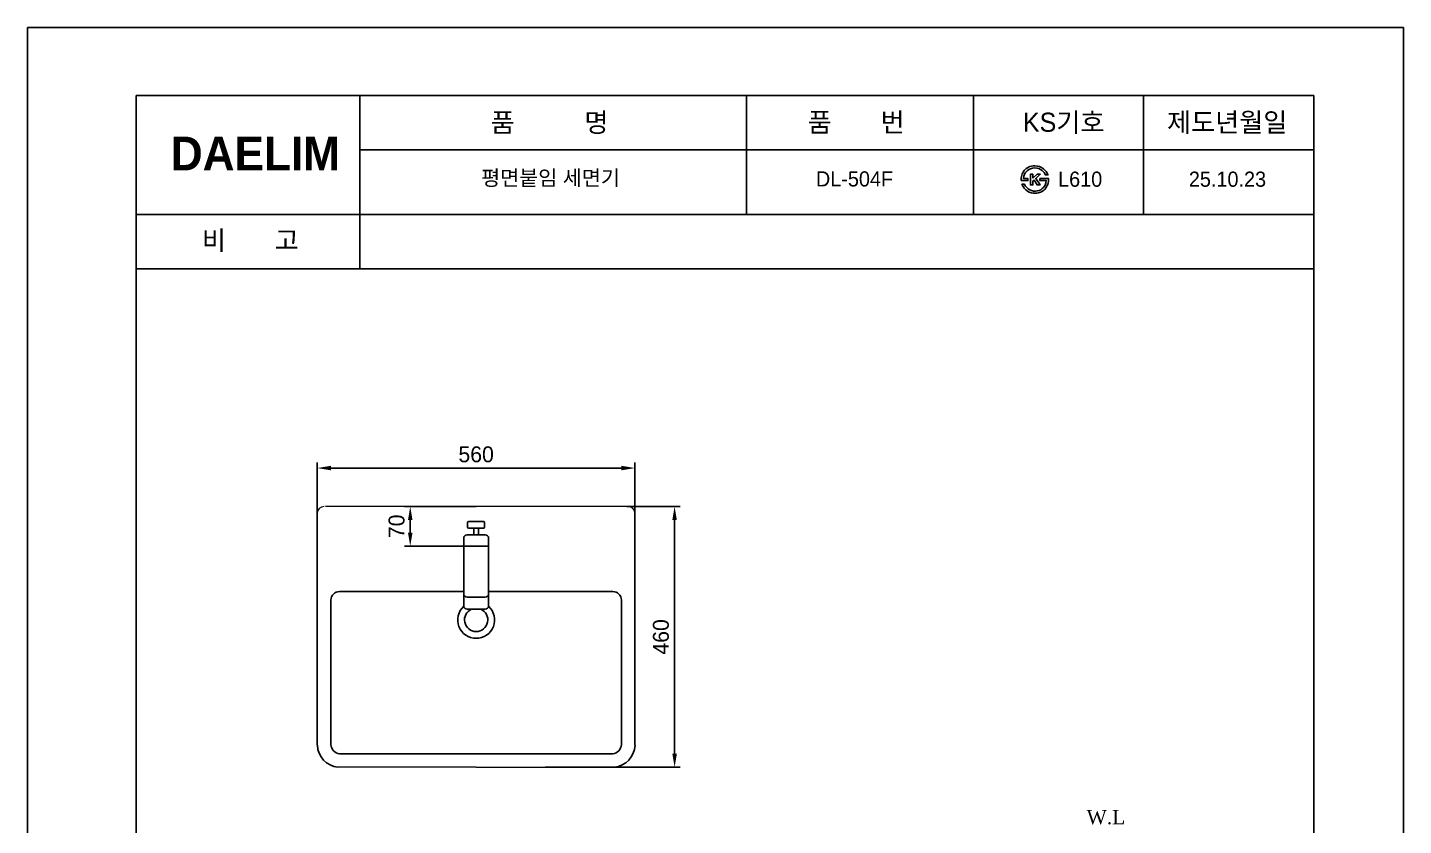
# Model space of a CAD drawing. Header units: millimetres. Extents: x 14558 to 16983, y -260 to 3171.
# Drawn here: x 14558 to 16983, y 1763 to 3171 of the extents above; entities that cross this region are included whole.
import ezdxf

# ---------------------------------------------------------------- set-up
doc = ezdxf.new("R2010")
doc.units = ezdxf.units.MM
doc.header["$LTSCALE"] = 0.2
for name, color, linetype in [('001', 7, 'Continuous'), ('002', 7, 'Continuous'), ('BU', 7, 'Continuous'), ('YA', 7, 'Continuous')]:
    doc.layers.add(name, color=color, linetype=linetype)
doc.layers.add('DIM', color=3, linetype='Continuous', lineweight=15)
doc.styles.add('h', font='', dxfattribs={"height": 28})
doc.styles.add('STYLE2', font='dutch.ttf', dxfattribs={"height": 25})
doc.styles.add('스타일1', font='txt.shx', dxfattribs={"bigfont": 'ghs.shx'})
doc.styles.get('h').set_extended_font_data('Haansoft Batang')
doc.dimstyles.new('AM_ISO$0', dxfattribs={"dimtxt": 28, "dimasz": 24, "dimexe": 10, "dimexo": 0, "dimgap": 10, "dimtad": 1, "dimdec": 0, "dimdsep": 46, "dimtxsty": 'h', "dimcen": -5, "dimclrd": 256, "dimclre": 256, "dimclrt": 256, "dimadec": 0, "dimazin": 2, "dimtp": 0.1, "dimtm": 0.1, "dimtfac": 0.71, "dimtdec": 0, "dimtmove": 0, "dimatfit": 3, "dimfxl": 0, "dimlwd": -1, "dimlwe": -1, "dimarcsym": 0})

# ---------------------------------------------------------------- blocks, each defined once
blk = doc.blocks.new('*D17')
at = {"linetype": 'ByBlock'}
for p, q in [((15068.7, 2314), (15068.7, 2403.8)), ((15628.7, 2314), (15628.7, 2403.8)), ((15092.7, 2393.8), (15604.7, 2393.8))]:
    blk.add_line(p, q, dxfattribs=at)
for points in [[(15092.7, 2397.8), (15092.7, 2389.8), (15068.7, 2393.8)], [(15604.7, 2397.8), (15604.7, 2389.8), (15628.7, 2393.8)]]:
    blk.add_solid(points)
at = {"layer": 'Defpoints', "color": 0}
for p in [(15628.7, 2393.8), (15068.7, 2314), (15628.7, 2314)]:
    blk.add_point(p, dxfattribs=at)
at = {"insert": (15348.7, 2417.8), "char_height": 28, "attachment_point": 5, "style": 'h'}
blk.add_mtext('560', dxfattribs=at)
blk = doc.blocks.new('*D18')
at = {"linetype": 'ByBlock'}
for p, q in [((15614.2, 2326), (15708.5, 2326)), ((15698.5, 2302), (15698.5, 1890)), ((15470.5, 1866), (15708.5, 1866))]:
    blk.add_line(p, q, dxfattribs=at)
for points in [[(15694.5, 2302), (15702.5, 2302), (15698.5, 2326)], [(15694.5, 1890), (15702.5, 1890), (15698.5, 1866)]]:
    blk.add_solid(points)
at = {"layer": 'Defpoints', "color": 0}
for p in [(15614.2, 2326), (15470.5, 1866), (15698.5, 1866)]:
    blk.add_point(p, dxfattribs=at)
at = {"insert": (15674.5, 2096), "char_height": 28, "attachment_point": 5, "rotation": 90, "style": 'h'}
blk.add_mtext('460', dxfattribs=at)
blk = doc.blocks.new('*D19')
at = {"linetype": 'ByBlock'}
for p, q in [((15348.7, 2326), (15222.5, 2326)), ((15232.5, 2302), (15232.5, 2280)), ((15348.7, 2256), (15222.5, 2256))]:
    blk.add_line(p, q, dxfattribs=at)
for points in [[(15228.5, 2302), (15236.5, 2302), (15232.5, 2326)], [(15228.5, 2280), (15236.5, 2280), (15232.5, 2256)]]:
    blk.add_solid(points)
at = {"layer": 'Defpoints', "color": 0}
for p in [(15348.7, 2326), (15232.5, 2256), (15348.7, 2256)]:
    blk.add_point(p, dxfattribs=at)
at = {"insert": (15208.5, 2291), "char_height": 28, "attachment_point": 5, "rotation": 90, "style": 'h'}
blk.add_mtext('70', dxfattribs=at)

msp = doc.modelspace()

# ---------------------------------------------------------------- linework, layer by layer
at = {"layer": '001', "color": 7, "linetype": 'Continuous'}
for p, q in [((15068.7, 1904.9), (15068.7, 2314)), ((15628.7, 1904.9), (15628.7, 2314)), ((15092.7, 1906), (15092.7, 2161)), ((15326.7, 2176), (15107.7, 2176)), ((15589.2, 2176), (15370.7, 2176)), ((15370.7, 2176), (15589.7, 2176)), ((15604.7, 1906), (15604.7, 2161)), ((15107.7, 1890), (15348.7, 1890)), ((15589.7, 1890), (15348.7, 1890))]:
    msp.add_line(p, q, dxfattribs=at)
for centre, radius, start, end in [((15107.7, 2161), 15, 90, 180), ((15589.7, 2161), 15, 0, 90), ((15109.9, 1906.9), 41.2, 182.7604, 263.3318), ((15109.6, 1906.8), 16.9, 182.6055, 263.7001), ((15587.9, 1906.8), 16.9, 276.2999, 357.3945), ((15587.6, 1906.9), 41.2, 276.6682, 357.2396)]:
    msp.add_arc(centre, radius, start, end, dxfattribs=at)
at = {"layer": '002', "linetype": 'Continuous'}
for radius, start, end in [(32.5, 132.4791, 47.5209), (20.5, 113.7897, 66.2103)]:
    msp.add_arc((15348.7, 2126), radius, start, end, dxfattribs=at)
at = {"layer": 'BU', "linetype": 'Continuous'}
for p, q in [((15361.7, 2299.5), (15335.7, 2299.5)), ((15335.7, 2287.5), (15361.7, 2287.5)), ((15344.7, 2276), (15344.7, 2287.5)), ((15352.7, 2276), (15352.7, 2287.5)), ((15326.7, 2270), (15326.7, 2172)), ((15370.7, 2256), (15326.7, 2256)), ((15364.7, 2276), (15332.7, 2276)), ((15370.7, 2172), (15370.7, 2270)), ((15326.7, 2178.6), (15326.7, 2150)), ((15364.7, 2166), (15332.7, 2166)), ((15370.7, 2150), (15370.7, 2176.8)), ((15332.7, 2144.8), (15364.7, 2144.8))]:
    msp.add_line(p, q, dxfattribs=at)
for centre, radius, start, end in [((15335.7, 2297.5), 2, 90, 180), ((15335.7, 2289.5), 2, 180, 270), ((15361.7, 2297.5), 2, 0, 90), ((15361.7, 2289.5), 2, 270, 0), ((15332.7, 2270), 6, 90, 180), ((15364.7, 2270), 6, 0, 90), ((15332.7, 2172), 6, 180, 270), ((15364.7, 2172), 6, 270, 0), ((15332.7, 2150.8), 6, 180, 270), ((15364.7, 2150.8), 6, 270, 0)]:
    msp.add_arc(centre, radius, start, end, dxfattribs=at)
for points in [[(15333.7, 2297.5), (15333.7, 2293.5), (15333.7, 2289.5)], [(15363.7, 2289.5), (15363.7, 2293.5), (15363.7, 2297.5)]]:
    msp.add_open_spline(points, degree=2, dxfattribs=at)
at = {"layer": 'DIM', "color": 0}
for p, q in [((15614.2, 2326), (15083.2, 2326)), ((15348.7, 1866), (15105.1, 1866)), ((15348.7, 1866), (15592.3, 1866))]:
    msp.add_line(p, q, dxfattribs=at)
for centre, start, end in [((15080.7, 2314), 90, 180), ((15616.7, 2314), 0, 90)]:
    msp.add_arc(centre, 12, start, end, dxfattribs=at)
at = {"layer": 'YA', "color": 7}
for p, q in [((16825.2, 3050.9), (14749.2, 3050.9)), ((14749.2, 1980.7), (14749.2, 3050.9)), ((15143.7, 2744.9), (15143.7, 3050.9)), ((15825.2, 2840.5), (15825.2, 3050.5)), ((16225.2, 2840.5), (16225.2, 3050.5)), ((16225.2, 2840.5), (16225.2, 3050.5)), ((16525.2, 2840.5), (16525.2, 3050.5)), ((16525.2, 2840.5), (16525.2, 3050.5)), ((16825.2, 3050.9), (16825.2, -129.1)), ((16825.2, 2954.9), (15143.7, 2954.9)), ((16825.2, 2840.9), (14749.2, 2840.9)), ((16825.2, 2840.9), (14749.2, 2840.9)), ((16825.2, 2744.9), (14749.2, 2744.9)), ((16825.2, 2744.9), (14749.2, 2744.9)), ((14749.2, -129.1), (14749.2, 1980.7))]:
    msp.add_line(p, q, dxfattribs=at)
at = {"layer": 'YA', "color": 0}
msp.add_lwpolyline([(14557.9, -259.6), (16983.4, -259.6), (16983.4, 3170.7), (14557.9, 3170.7)], close=True, dxfattribs=at)
at = {"layer": 'YA', "color": 7}
msp.add_lwpolyline([(16330.2, 2905.3), (16337.4, 2911.8), (16343.2, 2911.8), (16335.1, 2904.4), (16342.7, 2893.1), (16337.6, 2893.1), (16332.3, 2901.7), (16330.2, 2899.8), (16330.2, 2893.1), (16325.7, 2893.1), (16325.7, 2912), (16330.2, 2912), (16330.2, 2905.3)], close=True, dxfattribs=at)
for points in [[(16309.5, 2900.7), (16309.3, 2904), (16309.7, 2907.2), (16310.6, 2910.2), (16311.5, 2913.4), (16313, 2916.1), (16315, 2918.5), (16317, 2921), (16319.6, 2923), (16322.5, 2924.4), (16325.7, 2925.9), (16329.3, 2926.7), (16333.3, 2926.7), (16339.5, 2926.7), (16344.7, 2925), (16348.9, 2921.6), (16352.3, 2918.9), (16354.9, 2915.3), (16356.7, 2910.8), (16356.7, 2910.8), (16352.1, 2910.8), (16352.1, 2910.8), (16351.1, 2913.7), (16349.2, 2916.3), (16346.3, 2918.6), (16342.6, 2921.5), (16338.4, 2923), (16333.7, 2923), (16328.1, 2923), (16323.5, 2921.3), (16319.8, 2917.9), (16316, 2914.5), (16313.9, 2909.9), (16313.6, 2904.2), (16313.6, 2904.2), (16321.4, 2904.2), (16321.4, 2904.2), (16321.4, 2904.2), (16321.4, 2900.7), (16321.4, 2900.7), (16321.4, 2900.7), (16309.5, 2900.7), (16309.5, 2900.7), (16309.5, 2900.7), (16309.5, 2900.7), (16309.5, 2900.7)], [(16357.9, 2904.2), (16357.9, 2900.7), (16357.4, 2897.3), (16356.3, 2894.1), (16355.2, 2891), (16353.6, 2888.3), (16351.5, 2885.9), (16349.3, 2883.5), (16346.8, 2881.7), (16344, 2880.4), (16341.1, 2879.1), (16337.9, 2878.4), (16334.6, 2878.4), (16329.3, 2878.3), (16324.5, 2879.6), (16320.5, 2882.2), (16316.2, 2885), (16313, 2889), (16310.9, 2894.2), (16310.9, 2894.2), (16315.3, 2894.2), (16315.3, 2894.2), (16317.1, 2890.8), (16319.2, 2888.1), (16321.7, 2886.1), (16325.3, 2883.3), (16329.6, 2882), (16334.7, 2882.3), (16339.1, 2882.3), (16343.1, 2883.7), (16346.7, 2886.6), (16350.8, 2890), (16353.2, 2894.7), (16353.6, 2900.7), (16353.6, 2900.7), (16342.5, 2900.7), (16342.5, 2900.7), (16342.5, 2900.7), (16342.5, 2904.2), (16342.5, 2904.2), (16342.5, 2904.2), (16357.9, 2904.2), (16357.9, 2904.2), (16357.9, 2904.2), (16357.9, 2904.2), (16357.9, 2904.2)]]:
    msp.add_open_spline(points, degree=3, knots=[0, 0, 0, 0, 1, 1, 1, 2, 2, 2, 3, 3, 3, 4, 4, 4, 5, 5, 5, 6, 6, 6, 7, 7, 7, 8, 8, 8, 9, 9, 9, 10, 10, 10, 11, 11, 11, 12, 12, 12, 13, 13, 13, 14, 14, 14, 15, 15, 15, 15], dxfattribs=at)

# ---------------------------------------------------------------- texts
at = {"layer": 'DIM', "color": 0, "char_height": 33.819, "attachment_point": 1, "style": '스타일1'}
for s, insert in [('{\\fGulim|b0|i0|c129|p50;품          명}', (15374.1, 3020.1)), ('{\\fGulim|b0|i0|c129|p50;품       번}', (15933.1, 3020.6)), ('{\\fGulim|b0|i0|c129|p50;KS기호}', (16312.4, 3020.6)), ('{\\fGulim|b0|i0|c129|p50;제도년월일}', (16566.5, 3020.6)), ('{\\fGulim|b0|i0|c129|p50;비       고}', (14865.2, 2812.3))]:
    msp.add_mtext(s, dxfattribs=dict(at, insert=insert))
at = {"layer": 'DIM', "color": 0, "attachment_point": 1}
for s, insert, char_height, width, style in [('{\\fGulim|b0|i0|c129|p50;평면붙임 세면기}', (15357.4, 2918.9), 26.746, 300.036, '스타일1'), ('{\\fGulim|b0|i0|c129|p50;DL-504F}', (15947.6, 2917.1), 26.746, 168.306, '스타일1'), ('{\\fGulim|b0|i0|c129|p50;L610}', (16374.5, 2916.6), 26.746, 168.306, '스타일1'), ('{\\fGulim|b0|i0|c129|p50;25.10.23}', (16605, 2916.6), 26.746, 168.306, '스타일1'), ('W.L', (16424.8, 1790.6), 25, 67.266, 'STYLE2')]:
    msp.add_mtext(s, dxfattribs=dict(at, insert=insert, char_height=char_height, width=width, style=style))
at = {"layer": 'YA', "color": 7, "insert": (14810.5, 2978.3), "char_height": 59.437, "width": 290.871, "attachment_point": 1, "style": 'h'}
msp.add_mtext('{\\fHYGraphic-Medium|b1|i0|c129|p18;DAELIM}', dxfattribs=at)

# ---------------------------------------------------------------- dimensions: what is measured, and where the dimension line sits
dim = msp.add_linear_dim(base=(15628.7, 2393.8), p1=(15068.7, 2314), p2=(15628.7, 2314), dimstyle='AM_ISO$0')
dim.commit()
dim.dimension.update_dxf_attribs({"geometry": '*D17', "text_midpoint": (15348.7, 2417.8)})
for base, p1, p2, picture, middle in [((15232.5, 2256), (15348.7, 2326), (15348.7, 2256), '*D19', (15208.5, 2291)), ((15698.5, 1866), (15614.2, 2326), (15470.5, 1866), '*D18', (15674.5, 2096))]:
    dim = msp.add_linear_dim(base=base, p1=p1, p2=p2, angle=90, dimstyle='AM_ISO$0')
    dim.commit()
    dim.dimension.update_dxf_attribs({"geometry": picture, "text_midpoint": middle})

doc.saveas('drawing.dxf')
